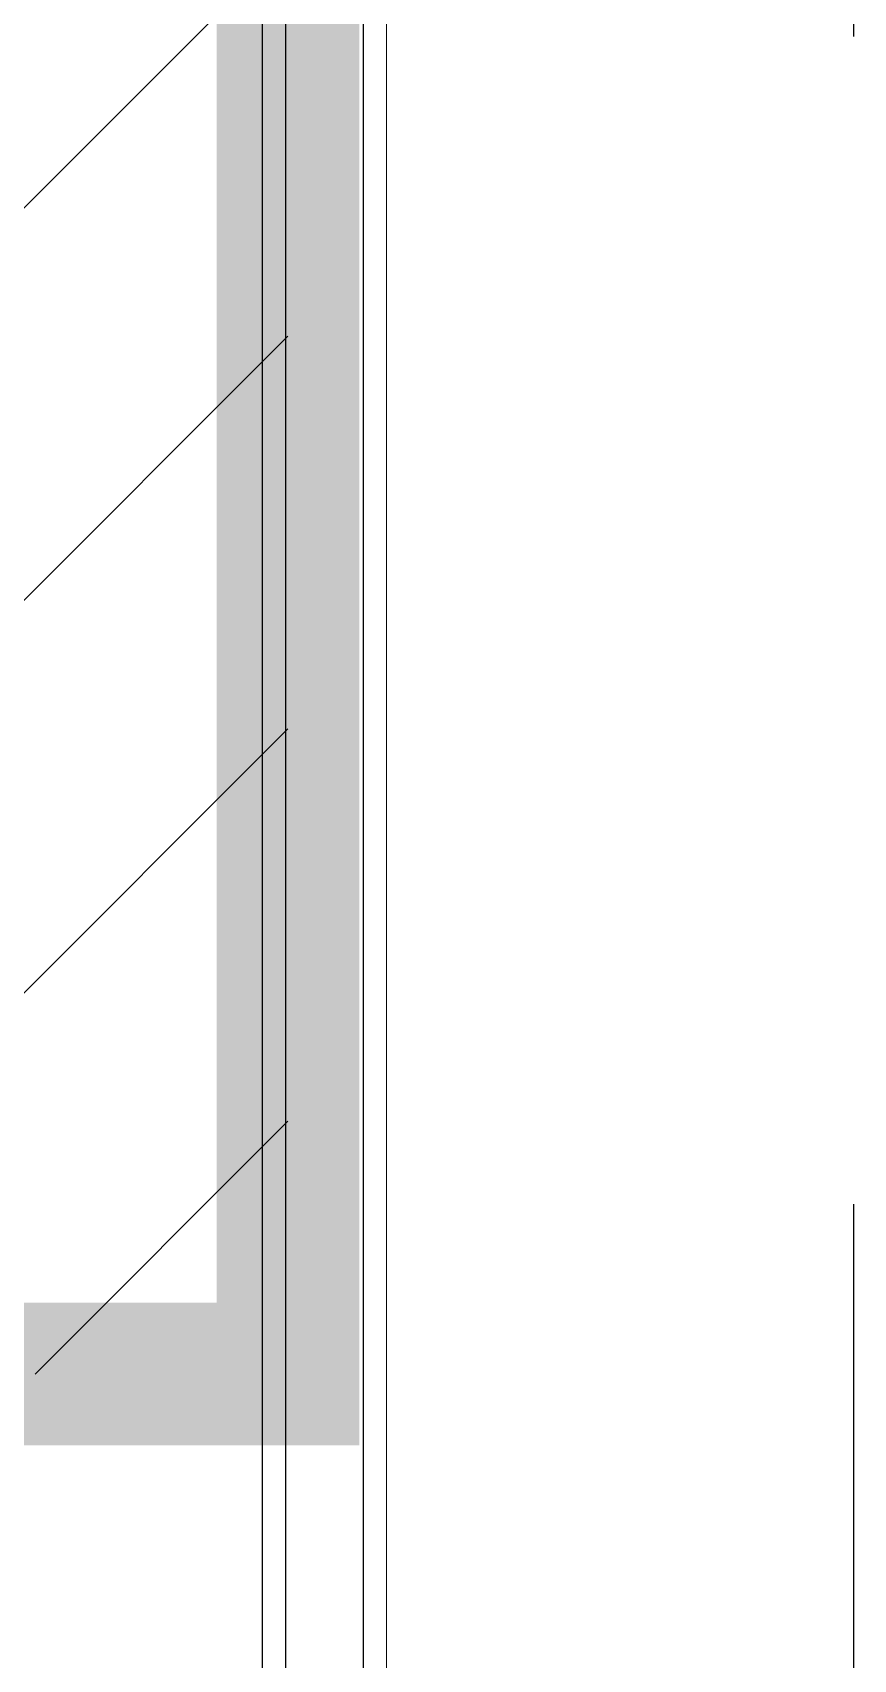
# Model space of a CAD drawing. Header units: millimetres. Extents: x 4133871 to 4440428, y -545651 to -495191.
# Drawn here: x 4278959 to 4279276, y -501833 to -501206 of the extents above; entities that cross this region are included whole.
import ezdxf

# ---------------------------------------------------------------- set-up
doc = ezdxf.new("R2010")
doc.units = ezdxf.units.MM
doc.header["$LTSCALE"] = 60
doc.linetypes.add('CENTER', pattern=[2, 1.25, -0.25, 0.25, -0.25])
doc.layers.add('3', color=3, linetype='Continuous')
doc.layers.add('C_CEN', color=1, linetype='CENTER')
doc.layers.add('DITCH', color=7, linetype='Continuous', lineweight=0)
doc.layers.add('ROAD', color=4, linetype='Continuous', lineweight=0)

# ---------------------------------------------------------------- blocks, each defined once
blk = doc.blocks.new('KEY PLAN_NEW')
at = {"layer": 'C_CEN', "color": 253, "linetype": 'CENTER', "lineweight": -3, "ltscale": 10}
blk.add_line((-577.86, -603.47), (-577.86, -1871.94), dxfattribs=at)
at = {"layer": 'DITCH', "color": 253, "lineweight": -3}
for p, q in [((-653.86, -603.47), (-653.86, -1871.94)), ((-650.86, -603.47), (-650.86, -1871.94)), ((-640.86, -603.47), (-640.86, -1871.94))]:
    blk.add_line(p, q, dxfattribs=at)
at = {"layer": 'ROAD', "color": 253}
blk.add_line((-637.86, -603.47), (-637.86, -1871.94), dxfattribs=at)

msp = doc.modelspace()

# ---------------------------------------------------------------- hatches: boundary and pattern name
at = {"layer": '3'}
h = msp.add_hatch(dxfattribs=at)
h.set_pattern_fill('ANSI31', color=256, scale=855.36)
h.set_pattern_definition([(45, (64725.06, -107751.94), (-75.603857, 75.603857), [])])
h.paths.add_polyline_path([(4276337.71, -500083.05), (4276517.71, -500083.05), (4276517.71, -499723.05), (4277057.71, -499723.05), (4277057.71, -499543.05), (4278157.71, -499543.05), (4278157.71, -499665.45), (4278998.07, -499665.45), (4278998.07, -500263.05), (4279057.71, -500263.05), (4279057.71, -501723.05), (4277806.71, -501723.05), (4277806.71, -501727.55), (4277797.71, -501727.55), (4277797.71, -501903.05), (4277237.71, -501903.05), (4277237.71, -501543.05), (4276877.71, -501543.05), (4276877.71, -501183.05), (4276517.71, -501183.05), (4276517.71, -500823.05), (4275977.71, -500823.05), (4275977.71, -500443.05), (4276337.71, -500443.05)])

# ---------------------------------------------------------------- linework, layer by layer
at = {"layer": '3', "const_width": 55}
msp.add_lwpolyline([(4276337.71, -500083.05), (4276517.71, -500083.05), (4276517.71, -499723.05), (4277057.71, -499723.05), (4277057.71, -499543.05), (4278157.71, -499543.05), (4278157.71, -499665.45), (4278998.07, -499665.45), (4278998.07, -500263.05), (4279057.71, -500263.05), (4279057.71, -501723.05), (4277806.71, -501723.05), (4277806.71, -501727.55), (4277797.71, -501727.55), (4277797.71, -501903.05), (4277237.71, -501903.05), (4277237.71, -501543.05), (4276877.71, -501543.05), (4276877.71, -501183.05), (4276517.71, -501183.05), (4276517.71, -500823.05), (4275977.71, -500823.05), (4275977.71, -500443.05), (4276337.71, -500443.05)], close=True, dxfattribs=at)

# ---------------------------------------------------------------- block references
at = {"xscale": 3, "yscale": 3, "zscale": 3}
msp.add_blockref('KEY PLAN_NEW', (4281009.3, -496247.22), dxfattribs=at)

doc.saveas('drawing.dxf')
